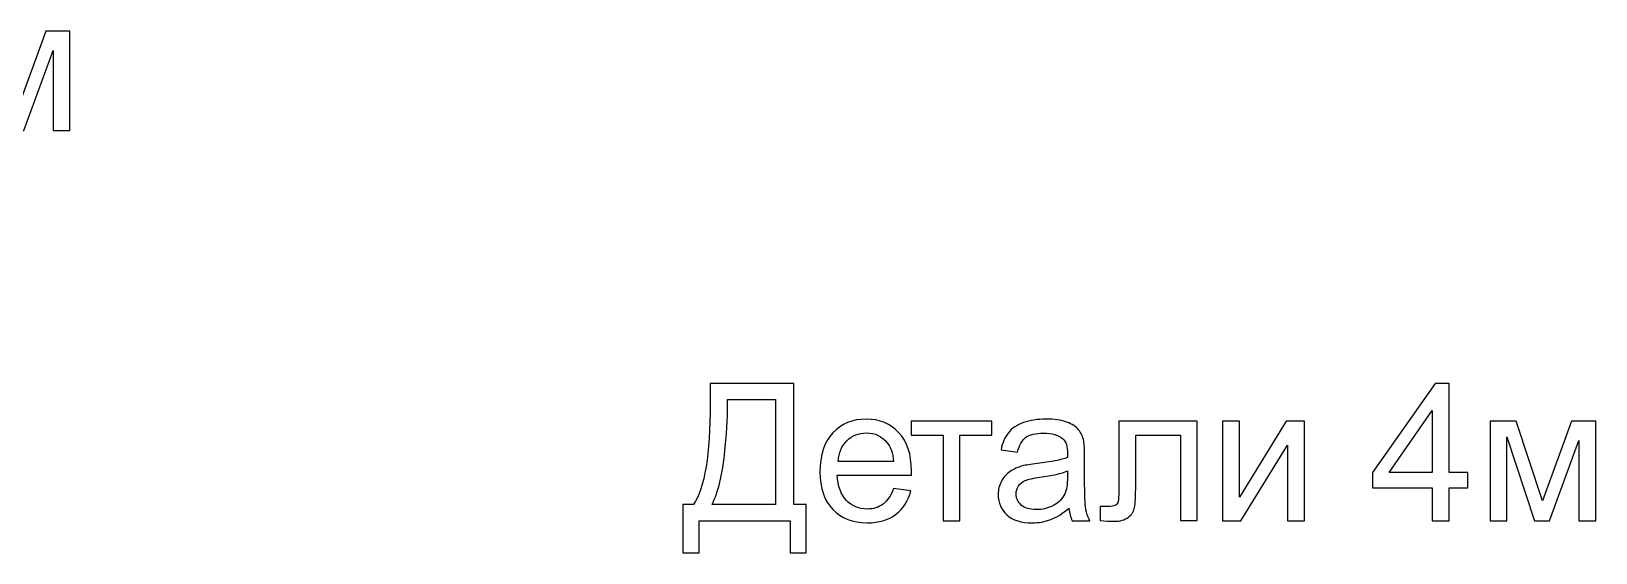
# Model space of a CAD drawing. Header units: centimetres. Extents: x -108 to 55, y -52 to 52.
# Drawn here: x -13.58 to 15.26, y -25.17 to -15.55 of the extents above; entities that cross this region are included whole.
import ezdxf

# ---------------------------------------------------------------- set-up
doc = ezdxf.new("R2010")
doc.units = ezdxf.units.CM
doc.header["$MEASUREMENT"] = 0
doc.layers.add('layer 1', color=7, linetype='Continuous')

msp = doc.modelspace()

# ---------------------------------------------------------------- linework, layer by layer
at = {"layer": 'layer 1', "color": 250}
for points, knots in [([(-14.80416, -15.55272), (-14.80416, -15.55272), (-14.32662, -15.55272), (-14.32662, -15.55272), (-14.32662, -15.55272), (-14.32662, -15.55272), (-13.84261, -17.01827), (-13.84261, -17.01827), (-13.84261, -17.01827), (-13.84261, -17.01827), (-13.30684, -15.55272), (-13.30684, -15.55272), (-13.30684, -15.55272), (-13.30684, -15.55272), (-12.86341, -15.55272), (-12.86341, -15.55272), (-12.86341, -15.55272), (-12.86341, -15.55272), (-12.86341, -17.38407), (-12.86341, -17.38407), (-12.86341, -17.38407), (-12.86341, -17.38407), (-13.17393, -17.38407), (-13.17393, -17.38407), (-13.17393, -17.38407), (-13.17393, -17.38407), (-13.17393, -15.90969), (-13.17393, -15.90969), (-13.17393, -15.90969), (-13.17393, -15.90969), (-13.71322, -17.38407), (-13.71322, -17.38407), (-13.71322, -17.38407), (-13.71322, -17.38407), (-13.99081, -17.38407), (-13.99081, -17.38407), (-13.99081, -17.38407), (-13.99081, -17.38407), (-14.50069, -15.83912), (-14.50069, -15.83912), (-14.50069, -15.83912), (-14.50069, -15.83912), (-14.50069, -17.38407), (-14.50069, -17.38407), (-14.50069, -17.38407), (-14.50069, -17.38407), (-14.80416, -17.38407), (-14.80416, -17.38407), (-14.80416, -17.38407), (-14.80416, -17.38407), (-14.80416, -15.55272), (-14.80416, -15.55272)], [0, 0, 0, 0, 0.07142857, 0.07142857, 0.07142857, 0.07142857, 0.14285714, 0.14285714, 0.14285714, 0.14285714, 0.21428571, 0.21428571, 0.21428571, 0.21428571, 0.28571429, 0.28571429, 0.28571429, 0.28571429, 0.35714286, 0.35714286, 0.35714286, 0.35714286, 0.42857143, 0.42857143, 0.42857143, 0.42857143, 0.5, 0.5, 0.5, 0.5, 0.57142857, 0.57142857, 0.57142857, 0.57142857, 0.64285714, 0.64285714, 0.64285714, 0.64285714, 0.71428571, 0.71428571, 0.71428571, 0.71428571, 0.78571429, 0.78571429, 0.78571429, 0.78571429, 0.85714286, 0.85714286, 0.85714286, 0.85714286, 1, 1, 1, 1]), ([(-1.06154, -22.04927), (-1.06154, -22.04927), (0.47997, -22.04927), (0.47997, -22.04927), (0.47997, -22.04927), (0.47997, -22.04927), (0.47997, -24.28375), (0.47997, -24.28375), (0.47997, -24.28375), (0.47997, -24.28375), (0.70625, -24.28375), (0.70625, -24.28375), (0.70625, -24.28375), (0.70625, -24.28375), (0.70625, -25.17118), (0.70625, -25.17118), (0.70625, -25.17118), (0.70625, -25.17118), (0.40926, -25.17118), (0.40926, -25.17118), (0.40926, -25.17118), (0.40926, -25.17118), (0.40926, -24.58074), (0.40926, -24.58074), (0.40926, -24.58074), (0.40926, -24.58074), (-1.2666, -24.58074), (-1.2666, -24.58074), (-1.2666, -24.58074), (-1.2666, -24.58074), (-1.2666, -25.17118), (-1.2666, -25.17118), (-1.2666, -25.17118), (-1.2666, -25.17118), (-1.56359, -25.17118), (-1.56359, -25.17118), (-1.56359, -25.17118), (-1.56359, -25.17118), (-1.56359, -24.28375), (-1.56359, -24.28375), (-1.56359, -24.28375), (-1.56359, -24.28375), (-1.36913, -24.28375), (-1.36913, -24.28375), (-1.36913, -24.28375), (-1.16407, -23.97616), (-1.06154, -23.35449), (-1.06154, -22.41933), (-1.06154, -22.41933), (-1.06154, -22.41933), (-1.06154, -22.04927), (-1.06154, -22.04927)], [0, 0, 0, 0, 0.07142857, 0.07142857, 0.07142857, 0.07142857, 0.14285714, 0.14285714, 0.14285714, 0.14285714, 0.21428571, 0.21428571, 0.21428571, 0.21428571, 0.28571429, 0.28571429, 0.28571429, 0.28571429, 0.35714286, 0.35714286, 0.35714286, 0.35714286, 0.42857143, 0.42857143, 0.42857143, 0.42857143, 0.5, 0.5, 0.5, 0.5, 0.57142857, 0.57142857, 0.57142857, 0.57142857, 0.64285714, 0.64285714, 0.64285714, 0.64285714, 0.71428571, 0.71428571, 0.71428571, 0.71428571, 0.78571429, 0.78571429, 0.78571429, 0.78571429, 0.85714286, 0.85714286, 0.85714286, 0.85714286, 1, 1, 1, 1]), ([(12.24694, -24.58074), (12.24694, -24.58074), (12.24694, -23.97616), (12.24694, -23.97616), (12.24694, -23.97616), (12.24694, -23.97616), (11.14738, -23.97616), (11.14738, -23.97616), (11.14738, -23.97616), (11.14738, -23.97616), (11.14738, -23.68978), (11.14738, -23.68978), (11.14738, -23.68978), (11.14738, -23.68978), (12.30351, -22.04927), (12.30351, -22.04927), (12.30351, -22.04927), (12.30351, -22.04927), (12.55807, -22.04927), (12.55807, -22.04927), (12.55807, -22.04927), (12.55807, -22.04927), (12.55807, -23.68978), (12.55807, -23.68978), (12.55807, -23.68978), (12.55807, -23.68978), (12.90102, -23.68978), (12.90102, -23.68978), (12.90102, -23.68978), (12.90102, -23.68978), (12.90102, -23.97616), (12.90102, -23.97616), (12.90102, -23.97616), (12.90102, -23.97616), (12.55807, -23.97616), (12.55807, -23.97616), (12.55807, -23.97616), (12.55807, -23.97616), (12.55807, -24.58074), (12.55807, -24.58074), (12.55807, -24.58074), (12.55807, -24.58074), (12.24694, -24.58074), (12.24694, -24.58074)], [0, 0, 0, 0, 0.08333333, 0.08333333, 0.08333333, 0.08333333, 0.16666667, 0.16666667, 0.16666667, 0.16666667, 0.25, 0.25, 0.25, 0.25, 0.33333333, 0.33333333, 0.33333333, 0.33333333, 0.41666667, 0.41666667, 0.41666667, 0.41666667, 0.5, 0.5, 0.5, 0.5, 0.58333333, 0.58333333, 0.58333333, 0.58333333, 0.66666667, 0.66666667, 0.66666667, 0.66666667, 0.75, 0.75, 0.75, 0.75, 0.83333333, 0.83333333, 0.83333333, 0.83333333, 1, 1, 1, 1]), ([(0.14409, -22.34626), (0.14409, -22.34626), (-0.7398, -22.34626), (-0.7398, -22.34626), (-0.7398, -22.34626), (-0.7398, -22.34626), (-0.7398, -22.4759), (-0.7398, -22.4759), (-0.7398, -22.4759), (-0.7398, -22.69157), (-0.75925, -22.98679), (-0.79814, -23.36097), (-0.79814, -23.36097), (-0.83644, -23.73515), (-0.91305, -24.04274), (-1.02618, -24.28375), (-1.02618, -24.28375), (-1.02618, -24.28375), (0.14409, -24.28375), (0.14409, -24.28375), (0.14409, -24.28375), (0.14409, -24.28375), (0.14409, -22.34626), (0.14409, -22.34626)], [0, 0, 0, 0, 0.14285714, 0.14285714, 0.14285714, 0.14285714, 0.28571429, 0.28571429, 0.28571429, 0.28571429, 0.42857143, 0.42857143, 0.42857143, 0.42857143, 0.57142857, 0.57142857, 0.57142857, 0.57142857, 0.71428571, 0.71428571, 0.71428571, 0.71428571, 1, 1, 1, 1]), ([(2.31552, -23.98676), (2.31552, -23.98676), (2.63726, -24.02919), (2.63726, -24.02919), (2.63726, -24.02919), (2.58717, -24.21599), (2.49348, -24.36153), (2.35677, -24.46466), (2.35677, -24.46466), (2.22006, -24.56778), (2.04564, -24.61963), (1.83291, -24.61963), (1.83291, -24.61963), (1.56539, -24.61963), (1.35326, -24.53713), (1.19651, -24.37214), (1.19651, -24.37214), (1.03977, -24.20774), (0.9614, -23.97616), (0.9614, -23.67858), (0.9614, -23.67858), (0.9614, -23.37099), (1.04036, -23.13175), (1.19887, -22.96204), (1.19887, -22.96204), (1.35738, -22.79174), (1.56303, -22.70689), (1.81583, -22.70689), (1.81583, -22.70689), (2.06037, -22.70689), (2.26013, -22.78997), (2.4151, -22.95673), (2.4151, -22.95673), (2.57008, -23.1235), (2.64786, -23.35802), (2.64786, -23.66031), (2.64786, -23.66031), (2.64786, -23.67858), (2.64727, -23.70628), (2.6461, -23.74281), (2.6461, -23.74281), (2.6461, -23.74281), (1.2796, -23.74281), (1.2796, -23.74281), (1.2796, -23.74281), (1.29138, -23.94375), (1.34795, -24.09813), (1.45048, -24.20479), (1.45048, -24.20479), (1.55243, -24.31145), (1.6803, -24.36507), (1.83291, -24.36507), (1.83291, -24.36507), (1.94664, -24.36507), (2.04387, -24.33502), (2.12401, -24.27491), (2.12401, -24.27491), (2.20474, -24.21481), (2.26838, -24.11876), (2.31552, -23.98676)], [0, 0, 0, 0, 0.0625, 0.0625, 0.0625, 0.0625, 0.125, 0.125, 0.125, 0.125, 0.1875, 0.1875, 0.1875, 0.1875, 0.25, 0.25, 0.25, 0.25, 0.3125, 0.3125, 0.3125, 0.3125, 0.375, 0.375, 0.375, 0.375, 0.4375, 0.4375, 0.4375, 0.4375, 0.5, 0.5, 0.5, 0.5, 0.5625, 0.5625, 0.5625, 0.5625, 0.625, 0.625, 0.625, 0.625, 0.6875, 0.6875, 0.6875, 0.6875, 0.75, 0.75, 0.75, 0.75, 0.8125, 0.8125, 0.8125, 0.8125, 0.875, 0.875, 0.875, 0.875, 1, 1, 1, 1]), ([(2.64433, -22.74578), (2.64433, -22.74578), (4.12927, -22.74578), (4.12927, -22.74578), (4.12927, -22.74578), (4.12927, -22.74578), (4.12927, -23.00388), (4.12927, -23.00388), (4.12927, -23.00388), (4.12927, -23.00388), (3.54237, -23.00388), (3.54237, -23.00388), (3.54237, -23.00388), (3.54237, -23.00388), (3.54237, -24.58074), (3.54237, -24.58074), (3.54237, -24.58074), (3.54237, -24.58074), (3.23124, -24.58074), (3.23124, -24.58074), (3.23124, -24.58074), (3.23124, -24.58074), (3.23124, -23.00388), (3.23124, -23.00388), (3.23124, -23.00388), (3.23124, -23.00388), (2.64433, -23.00388), (2.64433, -23.00388), (2.64433, -23.00388), (2.64433, -23.00388), (2.64433, -22.74578), (2.64433, -22.74578)], [0, 0, 0, 0, 0.11111111, 0.11111111, 0.11111111, 0.11111111, 0.22222222, 0.22222222, 0.22222222, 0.22222222, 0.33333333, 0.33333333, 0.33333333, 0.33333333, 0.44444444, 0.44444444, 0.44444444, 0.44444444, 0.55555556, 0.55555556, 0.55555556, 0.55555556, 0.66666667, 0.66666667, 0.66666667, 0.66666667, 0.77777778, 0.77777778, 0.77777778, 0.77777778, 1, 1, 1, 1]), ([(5.55001, -24.35093), (5.43451, -24.44933), (5.32314, -24.51828), (5.21648, -24.55894), (5.21648, -24.55894), (5.10983, -24.5996), (4.99551, -24.61963), (4.87294, -24.61963), (4.87294, -24.61963), (4.67142, -24.61963), (4.51644, -24.57072), (4.40802, -24.47232), (4.40802, -24.47232), (4.29959, -24.3745), (4.24538, -24.24899), (4.24538, -24.09637), (4.24538, -24.09637), (4.24538, -24.0068), (4.266, -23.92489), (4.30666, -23.85064), (4.30666, -23.85064), (4.34791, -23.7764), (4.40153, -23.71747), (4.46753, -23.67269), (4.46753, -23.67269), (4.53412, -23.6279), (4.60837, -23.59373), (4.69145, -23.57075), (4.69145, -23.57075), (4.75273, -23.55484), (4.84525, -23.53951), (4.9684, -23.52419), (4.9684, -23.52419), (5.21943, -23.49473), (5.40505, -23.45879), (5.52349, -23.41754), (5.52349, -23.41754), (5.52467, -23.37511), (5.52526, -23.348), (5.52526, -23.33681), (5.52526, -23.33681), (5.52526, -23.21071), (5.49579, -23.12173), (5.43687, -23.06987), (5.43687, -23.06987), (5.35732, -22.99975), (5.23888, -22.96498), (5.08213, -22.96498), (5.08213, -22.96498), (4.93541, -22.96498), (4.82698, -22.99091), (4.75745, -23.04218), (4.75745, -23.04218), (4.68733, -23.09344), (4.63606, -23.18419), (4.60247, -23.31501), (4.60247, -23.31501), (4.60247, -23.31501), (4.29841, -23.27258), (4.29841, -23.27258), (4.29841, -23.27258), (4.32611, -23.14235), (4.37148, -23.03687), (4.43512, -22.95673), (4.43512, -22.95673), (4.49876, -22.8766), (4.59069, -22.81531), (4.7109, -22.77171), (4.7109, -22.77171), (4.83052, -22.72869), (4.97017, -22.70689), (5.12809, -22.70689), (5.12809, -22.70689), (5.28484, -22.70689), (5.41271, -22.72515), (5.51111, -22.76228), (5.51111, -22.76228), (5.60893, -22.7994), (5.68141, -22.84536), (5.72737, -22.90134), (5.72737, -22.90134), (5.77334, -22.95732), (5.80575, -23.02804), (5.8246, -23.11348), (5.8246, -23.11348), (5.83462, -23.16651), (5.83992, -23.26197), (5.83992, -23.39927), (5.83992, -23.39927), (5.83992, -23.39927), (5.83992, -23.81175), (5.83992, -23.81175), (5.83992, -23.81175), (5.83992, -24.0999), (5.8464, -24.28198), (5.85937, -24.35918), (5.85937, -24.35918), (5.87174, -24.43637), (5.89767, -24.51003), (5.93538, -24.58074), (5.93538, -24.58074), (5.93538, -24.58074), (5.61011, -24.58074), (5.61011, -24.58074), (5.61011, -24.58074), (5.57888, -24.51533), (5.55884, -24.43873), (5.55001, -24.35093)], [0, 0, 0, 0, 0.03571429, 0.03571429, 0.03571429, 0.03571429, 0.07142857, 0.07142857, 0.07142857, 0.07142857, 0.10714286, 0.10714286, 0.10714286, 0.10714286, 0.14285714, 0.14285714, 0.14285714, 0.14285714, 0.17857143, 0.17857143, 0.17857143, 0.17857143, 0.21428571, 0.21428571, 0.21428571, 0.21428571, 0.25, 0.25, 0.25, 0.25, 0.28571429, 0.28571429, 0.28571429, 0.28571429, 0.32142857, 0.32142857, 0.32142857, 0.32142857, 0.35714286, 0.35714286, 0.35714286, 0.35714286, 0.39285714, 0.39285714, 0.39285714, 0.39285714, 0.42857143, 0.42857143, 0.42857143, 0.42857143, 0.46428571, 0.46428571, 0.46428571, 0.46428571, 0.5, 0.5, 0.5, 0.5, 0.53571429, 0.53571429, 0.53571429, 0.53571429, 0.57142857, 0.57142857, 0.57142857, 0.57142857, 0.60714286, 0.60714286, 0.60714286, 0.60714286, 0.64285714, 0.64285714, 0.64285714, 0.64285714, 0.67857143, 0.67857143, 0.67857143, 0.67857143, 0.71428571, 0.71428571, 0.71428571, 0.71428571, 0.75, 0.75, 0.75, 0.75, 0.78571429, 0.78571429, 0.78571429, 0.78571429, 0.82142857, 0.82142857, 0.82142857, 0.82142857, 0.85714286, 0.85714286, 0.85714286, 0.85714286, 0.89285714, 0.89285714, 0.89285714, 0.89285714, 0.92857143, 0.92857143, 0.92857143, 0.92857143, 1, 1, 1, 1]), ([(6.46985, -22.74578), (6.46985, -22.74578), (7.9159, -22.74578), (7.9159, -22.74578), (7.9159, -22.74578), (7.9159, -22.74578), (7.9159, -24.57897), (7.9159, -24.57897), (7.9159, -24.57897), (7.9159, -24.57897), (7.60477, -24.57897), (7.60477, -24.57897), (7.60477, -24.57897), (7.60477, -24.57897), (7.60477, -23.00388), (7.60477, -23.00388), (7.60477, -23.00388), (7.60477, -23.00388), (6.78098, -23.00388), (6.78098, -23.00388), (6.78098, -23.00388), (6.78098, -23.00388), (6.78098, -23.91664), (6.78098, -23.91664), (6.78098, -23.91664), (6.78098, -24.12937), (6.77391, -24.26961), (6.76035, -24.33796), (6.76035, -24.33796), (6.74621, -24.40573), (6.7085, -24.46466), (6.64663, -24.51533), (6.64663, -24.51533), (6.58416, -24.56601), (6.4946, -24.59135), (6.37733, -24.59135), (6.37733, -24.59135), (6.30485, -24.59135), (6.22118, -24.58663), (6.1269, -24.57779), (6.1269, -24.57779), (6.1269, -24.57779), (6.1269, -24.31911), (6.1269, -24.31911), (6.1269, -24.31911), (6.1269, -24.31911), (6.26302, -24.31911), (6.26302, -24.31911), (6.26302, -24.31911), (6.32725, -24.31911), (6.37321, -24.31263), (6.4009, -24.29907), (6.4009, -24.29907), (6.4286, -24.28611), (6.44687, -24.2649), (6.45629, -24.23602), (6.45629, -24.23602), (6.46513, -24.20715), (6.46985, -24.11346), (6.46985, -23.95494), (6.46985, -23.95494), (6.46985, -23.95494), (6.46985, -22.74578), (6.46985, -22.74578)], [0, 0, 0, 0, 0.05882353, 0.05882353, 0.05882353, 0.05882353, 0.11764706, 0.11764706, 0.11764706, 0.11764706, 0.17647059, 0.17647059, 0.17647059, 0.17647059, 0.23529412, 0.23529412, 0.23529412, 0.23529412, 0.29411765, 0.29411765, 0.29411765, 0.29411765, 0.35294118, 0.35294118, 0.35294118, 0.35294118, 0.41176471, 0.41176471, 0.41176471, 0.41176471, 0.47058824, 0.47058824, 0.47058824, 0.47058824, 0.52941176, 0.52941176, 0.52941176, 0.52941176, 0.58823529, 0.58823529, 0.58823529, 0.58823529, 0.64705882, 0.64705882, 0.64705882, 0.64705882, 0.70588235, 0.70588235, 0.70588235, 0.70588235, 0.76470588, 0.76470588, 0.76470588, 0.76470588, 0.82352941, 0.82352941, 0.82352941, 0.82352941, 0.88235294, 0.88235294, 0.88235294, 0.88235294, 1, 1, 1, 1]), ([(8.38079, -22.74578), (8.38079, -22.74578), (8.69192, -22.74578), (8.69192, -22.74578), (8.69192, -22.74578), (8.69192, -22.74578), (8.69192, -24.14528), (8.69192, -24.14528), (8.69192, -24.14528), (8.69192, -24.14528), (9.55636, -22.74578), (9.55636, -22.74578), (9.55636, -22.74578), (9.55636, -22.74578), (9.89048, -22.74578), (9.89048, -22.74578), (9.89048, -22.74578), (9.89048, -22.74578), (9.89048, -24.58074), (9.89048, -24.58074), (9.89048, -24.58074), (9.89048, -24.58074), (9.57935, -24.58074), (9.57935, -24.58074), (9.57935, -24.58074), (9.57935, -24.58074), (9.57935, -23.19008), (9.57935, -23.19008), (9.57935, -23.19008), (9.57935, -23.19008), (8.71608, -24.58074), (8.71608, -24.58074), (8.71608, -24.58074), (8.71608, -24.58074), (8.38079, -24.58074), (8.38079, -24.58074), (8.38079, -24.58074), (8.38079, -24.58074), (8.38079, -22.74578), (8.38079, -22.74578)], [0, 0, 0, 0, 0.09090909, 0.09090909, 0.09090909, 0.09090909, 0.18181818, 0.18181818, 0.18181818, 0.18181818, 0.27272727, 0.27272727, 0.27272727, 0.27272727, 0.36363636, 0.36363636, 0.36363636, 0.36363636, 0.45454545, 0.45454545, 0.45454545, 0.45454545, 0.54545455, 0.54545455, 0.54545455, 0.54545455, 0.63636364, 0.63636364, 0.63636364, 0.63636364, 0.72727273, 0.72727273, 0.72727273, 0.72727273, 0.81818182, 0.81818182, 0.81818182, 0.81818182, 1, 1, 1, 1]), ([(12.24694, -23.68978), (12.24694, -23.68978), (12.24694, -22.55073), (12.24694, -22.55073), (12.24694, -22.55073), (12.24694, -22.55073), (11.4532, -23.68978), (11.4532, -23.68978), (11.4532, -23.68978), (11.4532, -23.68978), (12.24694, -23.68978), (12.24694, -23.68978)], [0, 0, 0, 0, 0.25, 0.25, 0.25, 0.25, 0.5, 0.5, 0.5, 0.5, 1, 1, 1, 1]), ([(13.31527, -22.74578), (13.31527, -22.74578), (13.79375, -22.74578), (13.79375, -22.74578), (13.79375, -22.74578), (13.79375, -22.74578), (14.27872, -24.21422), (14.27872, -24.21422), (14.27872, -24.21422), (14.27872, -24.21422), (14.81553, -22.74578), (14.81553, -22.74578), (14.81553, -22.74578), (14.81553, -22.74578), (15.25984, -22.74578), (15.25984, -22.74578), (15.25984, -22.74578), (15.25984, -22.74578), (15.25984, -24.58074), (15.25984, -24.58074), (15.25984, -24.58074), (15.25984, -24.58074), (14.94871, -24.58074), (14.94871, -24.58074), (14.94871, -24.58074), (14.94871, -24.58074), (14.94871, -23.10346), (14.94871, -23.10346), (14.94871, -23.10346), (14.94871, -23.10346), (14.40835, -24.58074), (14.40835, -24.58074), (14.40835, -24.58074), (14.40835, -24.58074), (14.13022, -24.58074), (14.13022, -24.58074), (14.13022, -24.58074), (14.13022, -24.58074), (13.61933, -23.03275), (13.61933, -23.03275), (13.61933, -23.03275), (13.61933, -23.03275), (13.61933, -24.58074), (13.61933, -24.58074), (13.61933, -24.58074), (13.61933, -24.58074), (13.31527, -24.58074), (13.31527, -24.58074), (13.31527, -24.58074), (13.31527, -24.58074), (13.31527, -22.74578), (13.31527, -22.74578)], [0, 0, 0, 0, 0.07142857, 0.07142857, 0.07142857, 0.07142857, 0.14285714, 0.14285714, 0.14285714, 0.14285714, 0.21428571, 0.21428571, 0.21428571, 0.21428571, 0.28571429, 0.28571429, 0.28571429, 0.28571429, 0.35714286, 0.35714286, 0.35714286, 0.35714286, 0.42857143, 0.42857143, 0.42857143, 0.42857143, 0.5, 0.5, 0.5, 0.5, 0.57142857, 0.57142857, 0.57142857, 0.57142857, 0.64285714, 0.64285714, 0.64285714, 0.64285714, 0.71428571, 0.71428571, 0.71428571, 0.71428571, 0.78571429, 0.78571429, 0.78571429, 0.78571429, 0.85714286, 0.85714286, 0.85714286, 0.85714286, 1, 1, 1, 1]), ([(1.29728, -23.48825), (1.29728, -23.48825), (2.31906, -23.48825), (2.31906, -23.48825), (2.31906, -23.48825), (2.3055, -23.33386), (2.26602, -23.21837), (2.20179, -23.14117), (2.20179, -23.14117), (2.10339, -23.02155), (1.97493, -22.96145), (1.81759, -22.96145), (1.81759, -22.96145), (1.67499, -22.96145), (1.55537, -23.00918), (1.45814, -23.10464), (1.45814, -23.10464), (1.3615, -23.2001), (1.30788, -23.32797), (1.29728, -23.48825)], [0, 0, 0, 0, 0.16666667, 0.16666667, 0.16666667, 0.16666667, 0.33333333, 0.33333333, 0.33333333, 0.33333333, 0.5, 0.5, 0.5, 0.5, 0.66666667, 0.66666667, 0.66666667, 0.66666667, 1, 1, 1, 1]), ([(5.52526, -23.66149), (5.41212, -23.70745), (5.24241, -23.74635), (5.01613, -23.77817), (5.01613, -23.77817), (4.88768, -23.79643), (4.79693, -23.81706), (4.7439, -23.84004), (4.7439, -23.84004), (4.69086, -23.86302), (4.6502, -23.89661), (4.62133, -23.94021), (4.62133, -23.94021), (4.59246, -23.98441), (4.57772, -24.03332), (4.57772, -24.08753), (4.57772, -24.08753), (4.57772, -24.16944), (4.60895, -24.23838), (4.67201, -24.29318), (4.67201, -24.29318), (4.73506, -24.34798), (4.82698, -24.37568), (4.94778, -24.37568), (4.94778, -24.37568), (5.0674, -24.37568), (5.17406, -24.34975), (5.26775, -24.29731), (5.26775, -24.29731), (5.36085, -24.24545), (5.4298, -24.17415), (5.4734, -24.08399), (5.4734, -24.08399), (5.50699, -24.01387), (5.52349, -23.91075), (5.52349, -23.77463), (5.52349, -23.77463), (5.52349, -23.77463), (5.52526, -23.66149), (5.52526, -23.66149)], [0, 0, 0, 0, 0.09090909, 0.09090909, 0.09090909, 0.09090909, 0.18181818, 0.18181818, 0.18181818, 0.18181818, 0.27272727, 0.27272727, 0.27272727, 0.27272727, 0.36363636, 0.36363636, 0.36363636, 0.36363636, 0.45454545, 0.45454545, 0.45454545, 0.45454545, 0.54545455, 0.54545455, 0.54545455, 0.54545455, 0.63636364, 0.63636364, 0.63636364, 0.63636364, 0.72727273, 0.72727273, 0.72727273, 0.72727273, 0.81818182, 0.81818182, 0.81818182, 0.81818182, 1, 1, 1, 1])]:
    msp.add_open_spline(points, degree=3, knots=knots, dxfattribs=at)

doc.saveas('drawing.dxf')
